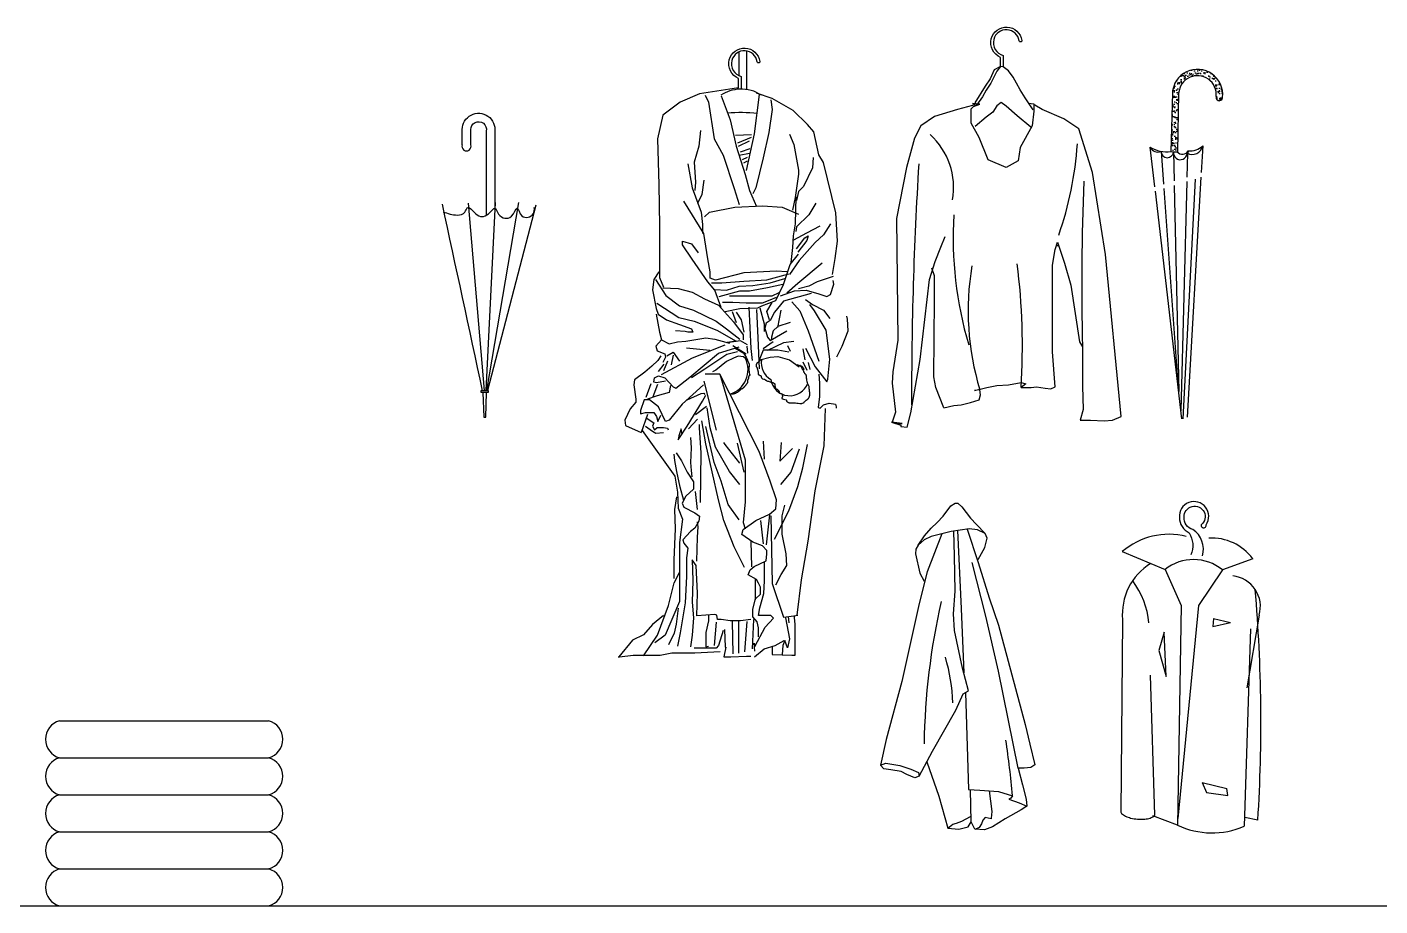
# Model space of a CAD drawing. Header units: inches. Extents: x 8.4 to 50.9, y 14.4 to 39.2.
# Drawn here: x 22.197 to 24.753, y 18.215 to 19.876 of the extents above; entities that cross this region are included whole.
import ezdxf

# ---------------------------------------------------------------- set-up
doc = ezdxf.new("R2010")
doc.units = ezdxf.units.IN
doc.header["$MEASUREMENT"] = 0
doc.layers.add('02', color=2, linetype='Continuous')
doc.layers.add('1', color=1, linetype='Continuous')

msp = doc.modelspace()

# ---------------------------------------------------------------- hatches: boundary and pattern name
at = {"layer": '1'}
h = msp.add_hatch(dxfattribs=at)
h.set_pattern_fill('AR-SAND,_O', color=256, scale=0.005)
h.set_pattern_definition([(37.5, (85.805147, 4.7106956), (-0.0003149668, 0.0096341188), [0, -0.0076, 0, -0.0085, 0, -0.008125]), (7.5, (85.805147, 4.710696), (0.0088488835, 0.0141107303), [0, -0.0041, 0, -0.00685, 0, -0.002625]), (327.5, (85.798997, 4.7106956), (0.0155707093, 2.82953e-05), [0, -0.0025, 0, -0.009, 0, -0.01175]), (317.5, (85.798997, 4.710696), (0.015030633, 0.0043883778), [0, -0.00125, 0, -0.0059, 0, -0.00675])])
h.paths.add_polyline_path([(24.4435, 19.7444, 1.257763), (24.4555, 19.7432, 1.019872), (24.3606, 19.751), (24.358, 19.6403, 0.016894), (24.3629, 19.6399, -0.004757), (24.3629, 19.6401, -0.005064), (24.3629, 19.6399, 0.024247), (24.37, 19.64), (24.3725, 19.7505, -1.016794)])

# ---------------------------------------------------------------- linework, layer by layer
at = {"layer": '02'}
for points in [[(23.0188, 19.6531), (23.0188, 19.6818, -1.066956), (23.0803, 19.6777), (23.0803, 19.5329)], [(23.0348, 19.6531), (23.0348, 19.6818, -1.098027), (23.0643, 19.679), (23.0643, 19.5201)]]:
    msp.add_lwpolyline(points, format="xyb", dxfattribs=at)
for points in [[(23.0643, 19.5621), (23.0643, 19.5201)], [(23.0803, 19.5621), (23.0803, 19.5329)], [(23.0303, 19.543), (23.0604, 19.1885)], [(23.0811, 19.5443), (23.0635, 19.1885)], [(23.1249, 19.5443), (23.0645, 19.1885)], [(23.1579, 19.5389), (23.0665, 19.1885)], [(23.058, 19.185), (23.0598, 19.1381), (23.0636, 19.1381), (23.0647, 19.185)]]:
    msp.add_lwpolyline(points, dxfattribs=at)
msp.add_lwpolyline([(23.0547, 19.1885), (23.0675, 19.1885), (23.0675, 19.185), (23.0547, 19.185)], close=True, dxfattribs=at)
msp.add_arc((23.0268, 19.65), 0.00859, 158.6759, 21.3241, dxfattribs=at)
for points in [[(22.9808, 19.5408), (23.0566, 19.1883)], [(22.9828, 19.5265), (23.0095, 19.5203), (23.0239, 19.526), (23.0284, 19.5339), (23.0501, 19.5186), (23.0738, 19.528), (23.0802, 19.5329), (23.0876, 19.5221), (23.1118, 19.5181), (23.1227, 19.5334), (23.1316, 19.5186), (23.1529, 19.5224), (23.155, 19.5347)]]:
    msp.add_spline(points, degree=3, dxfattribs=at)
at = {"layer": '1'}
for p, q in [((24.0825, 19.7418), (24.0731, 19.757)), ((24.0978, 19.719), (24.0825, 19.7418)), ((24.3275, 19.5734), (24.3188, 19.6484)), ((24.3392, 19.6407), (24.3438, 19.5784)), ((24.363, 19.6391), (24.3642, 19.5847)), ((24.3893, 19.6373), (24.3881, 19.592)), ((24.3906, 19.6416), (24.3898, 19.6363)), ((24.4181, 19.6509), (24.4152, 19.6004)), ((24.3879, 19.5836), (24.3768, 19.1502)), ((24.4037, 19.5884), (24.3802, 19.1355)), ((24.4147, 19.5918), (24.3885, 19.1381)), ((24.3788, 19.1351), (24.3285, 19.5653)), ((24.3444, 19.5702), (24.3712, 19.1999)), ((24.3643, 19.5763), (24.3727, 19.187)), ((24.1414, 19.4629), (24.1454, 19.4629)), ((23.5606, 19.2341), (23.5606, 19.2263)), ((23.5606, 19.2263), (23.5612, 19.2245)), ((23.5612, 19.2245), (23.5612, 19.2221)), ((23.575, 19.2389), (23.5744, 19.2371)), ((23.5744, 19.2371), (23.5744, 19.2341)), ((23.5744, 19.2341), (23.575, 19.2335)), ((23.5756, 19.2395), (23.575, 19.2389)), ((23.575, 19.2335), (23.575, 19.2329)), ((23.575, 19.2329), (23.5756, 19.2329)), ((23.5792, 19.2431), (23.5756, 19.2395)), ((23.5756, 19.2329), (23.5756, 19.2317)), ((23.5756, 19.2317), (23.5762, 19.2317)), ((23.5762, 19.2317), (23.5762, 19.2299)), ((23.5762, 19.2299), (23.5768, 19.2293)), ((23.5768, 19.2293), (23.5768, 19.2287)), ((23.5768, 19.2287), (23.5774, 19.2263)), ((23.5774, 19.2263), (23.5774, 19.2251)), ((23.5774, 19.2251), (23.578, 19.2245)), ((23.578, 19.2245), (23.578, 19.2192)), ((23.5816, 19.2455), (23.5792, 19.2431)), ((23.584, 19.2461), (23.5816, 19.2455)), ((23.5846, 19.2467), (23.584, 19.2461)), ((23.6522, 19.2377), (23.6528, 19.2377)), ((23.6528, 19.2377), (23.6528, 19.2371)), ((23.6528, 19.2371), (23.6534, 19.2365)), ((23.6534, 19.2365), (23.6551, 19.2359)), ((23.6551, 19.2359), (23.6575, 19.2359)), ((23.6581, 19.2359), (23.6569, 19.2359)), ((23.6575, 19.2359), (23.6599, 19.2353)), ((23.6581, 19.2347), (23.6581, 19.2359)), ((23.6587, 19.2347), (23.6581, 19.2347)), ((23.6587, 19.2341), (23.6587, 19.2347)), ((23.6593, 19.2341), (23.6587, 19.2341)), ((23.6593, 19.2335), (23.6593, 19.2341)), ((23.6599, 19.2335), (23.6593, 19.2335)), ((23.6599, 19.2353), (23.6599, 19.2347)), ((23.6599, 19.2347), (23.6605, 19.2347)), ((23.6599, 19.2329), (23.6599, 19.2335)), ((23.6605, 19.2329), (23.6599, 19.2329)), ((23.6605, 19.2347), (23.6605, 19.2341)), ((23.6605, 19.2341), (23.6611, 19.2341)), ((23.6605, 19.2323), (23.6605, 19.2329)), ((23.6611, 19.2299), (23.6605, 19.2323)), ((23.6611, 19.2341), (23.6611, 19.2335)), ((23.6611, 19.2335), (23.6617, 19.2335)), ((23.6617, 19.2293), (23.6611, 19.2299)), ((23.6617, 19.2335), (23.6617, 19.2329)), ((23.6617, 19.2329), (23.6623, 19.2323)), ((23.6617, 19.2287), (23.6617, 19.2293)), ((23.6623, 19.2281), (23.6617, 19.2287)), ((23.6623, 19.2323), (23.6623, 19.2317)), ((23.6623, 19.2317), (23.6629, 19.2317)), ((23.6629, 19.2275), (23.6623, 19.2281)), ((23.6629, 19.2317), (23.6629, 19.2305)), ((23.6629, 19.2305), (23.6635, 19.2305)), ((23.6635, 19.2257), (23.6629, 19.2275)), ((23.6635, 19.2305), (23.6635, 19.2299)), ((23.6635, 19.2299), (23.6641, 19.2299)), ((23.6641, 19.2251), (23.6635, 19.2257)), ((23.6641, 19.2299), (23.6641, 19.2293)), ((23.6641, 19.2293), (23.6647, 19.2293)), ((23.6641, 19.2233), (23.6641, 19.2251)), ((23.5541, 19.1982), (23.5529, 19.197)), ((23.5541, 19.1988), (23.5541, 19.1982)), ((23.5547, 19.1988), (23.5541, 19.1988)), ((23.5553, 19.2), (23.5547, 19.1994)), ((23.5547, 19.1994), (23.5547, 19.1988)), ((23.5565, 19.2012), (23.5553, 19.2)), ((23.5571, 19.2024), (23.5565, 19.2018)), ((23.5565, 19.2018), (23.5565, 19.2012)), ((23.5571, 19.203), (23.5571, 19.2024)), ((23.5576, 19.203), (23.5571, 19.203)), ((23.5582, 19.209), (23.5576, 19.2084)), ((23.5576, 19.2084), (23.5576, 19.203)), ((23.5582, 19.2102), (23.5582, 19.209)), ((23.5588, 19.2102), (23.5582, 19.2102)), ((23.5588, 19.2114), (23.5588, 19.2102)), ((23.5594, 19.2114), (23.5588, 19.2114)), ((23.5594, 19.2132), (23.5594, 19.2114)), ((23.56, 19.2132), (23.5594, 19.2132)), ((23.56, 19.215), (23.56, 19.2132)), ((23.5606, 19.215), (23.56, 19.215)), ((23.5606, 19.2162), (23.5606, 19.215)), ((23.5612, 19.2162), (23.5606, 19.2162)), ((23.5612, 19.2221), (23.5618, 19.2198)), ((23.5612, 19.2168), (23.5612, 19.2162)), ((23.5618, 19.2168), (23.5612, 19.2168)), ((23.5618, 19.2198), (23.5624, 19.2192)), ((23.5618, 19.2174), (23.5618, 19.2168)), ((23.5624, 19.2174), (23.5618, 19.2174)), ((23.5624, 19.2192), (23.5624, 19.2174)), ((23.578, 19.2192), (23.5786, 19.2192)), ((23.5786, 19.2192), (23.5792, 19.2186)), ((23.5792, 19.2186), (23.5798, 19.2186)), ((23.5798, 19.2186), (23.5804, 19.218)), ((23.5804, 19.218), (23.581, 19.218)), ((23.581, 19.218), (23.581, 19.2174)), ((23.581, 19.2174), (23.5816, 19.2174)), ((23.5816, 19.2174), (23.5822, 19.2168)), ((23.5822, 19.2168), (23.5828, 19.2168)), ((23.5828, 19.2168), (23.5828, 19.2156)), ((23.5828, 19.2156), (23.5834, 19.2156)), ((23.5834, 19.2156), (23.5834, 19.2138)), ((23.5834, 19.2138), (23.584, 19.2132)), ((23.584, 19.2132), (23.584, 19.2126)), ((23.584, 19.2126), (23.5846, 19.212)), ((23.5846, 19.212), (23.5852, 19.212)), ((23.5852, 19.212), (23.5864, 19.2108)), ((23.5864, 19.2108), (23.5888, 19.2102)), ((23.5888, 19.2102), (23.5899, 19.2102)), ((23.5899, 19.2102), (23.5905, 19.2096)), ((23.5905, 19.2096), (23.5911, 19.2096)), ((23.5911, 19.2096), (23.5911, 19.209)), ((23.5911, 19.209), (23.5917, 19.209)), ((23.5917, 19.209), (23.5917, 19.2084)), ((23.5917, 19.2084), (23.5929, 19.2084)), ((23.5929, 19.2084), (23.5935, 19.2078)), ((23.5935, 19.2078), (23.5935, 19.2072)), ((23.5935, 19.2072), (23.5959, 19.2066)), ((23.5959, 19.2066), (23.5983, 19.2066)), ((23.5983, 19.2066), (23.5989, 19.206)), ((23.5989, 19.206), (23.6007, 19.2054)), ((23.6007, 19.2054), (23.6013, 19.2054)), ((23.6013, 19.2054), (23.6019, 19.2048)), ((23.6019, 19.2048), (23.6025, 19.2048)), ((23.6025, 19.2048), (23.6025, 19.2042)), ((23.6025, 19.2042), (23.6031, 19.2042)), ((23.6031, 19.2042), (23.6037, 19.2036)), ((23.6037, 19.2036), (23.6055, 19.2036)), ((23.6055, 19.2036), (23.6061, 19.203)), ((23.6061, 19.203), (23.6067, 19.203)), ((23.6067, 19.203), (23.6073, 19.2024)), ((23.6073, 19.2024), (23.6079, 19.2024)), ((23.6079, 19.2024), (23.6085, 19.2018)), ((23.6085, 19.2018), (23.6091, 19.2018)), ((23.6091, 19.2018), (23.6091, 19.2012)), ((23.6091, 19.2012), (23.6097, 19.2012)), ((23.6097, 19.2012), (23.6097, 19.197)), ((23.6647, 19.2227), (23.6641, 19.2233)), ((23.6653, 19.2227), (23.6647, 19.2227)), ((23.6659, 19.2203), (23.6653, 19.2227)), ((23.6683, 19.2198), (23.6659, 19.2203)), ((23.6683, 19.2192), (23.6683, 19.2198)), ((23.6689, 19.2186), (23.6683, 19.2192)), ((23.6689, 19.2174), (23.6689, 19.2186)), ((23.6695, 19.2168), (23.6689, 19.2174)), ((23.6695, 19.2114), (23.6695, 19.2168)), ((23.6701, 19.2108), (23.6695, 19.2114)), ((23.6701, 19.2084), (23.6701, 19.2108)), ((23.6707, 19.206), (23.6701, 19.2084)), ((23.6707, 19.2042), (23.6707, 19.206)), ((23.6713, 19.2036), (23.6707, 19.2042)), ((23.6719, 19.2012), (23.6713, 19.2036)), ((23.6725, 19.1994), (23.6719, 19.2012)), ((23.6731, 19.1988), (23.6725, 19.1994)), ((23.6737, 19.197), (23.6731, 19.1988)), ((23.5307, 19.1821), (23.5248, 19.1821)), ((23.5313, 19.1827), (23.5307, 19.1821)), ((23.5337, 19.1827), (23.5313, 19.1827)), ((23.5337, 19.1833), (23.5337, 19.1827)), ((23.5349, 19.1833), (23.5337, 19.1833)), ((23.5355, 19.1839), (23.5349, 19.1833)), ((23.5361, 19.1839), (23.5355, 19.1839)), ((23.5367, 19.1845), (23.5361, 19.1839)), ((23.5379, 19.1845), (23.5367, 19.1845)), ((23.5379, 19.1851), (23.5379, 19.1845)), ((23.5391, 19.1851), (23.5379, 19.1851)), ((23.5403, 19.1863), (23.5391, 19.1851)), ((23.5409, 19.1863), (23.5403, 19.1863)), ((23.5415, 19.1875), (23.5409, 19.1869)), ((23.5409, 19.1869), (23.5409, 19.1863)), ((23.5421, 19.1875), (23.5415, 19.1875)), ((23.5421, 19.1881), (23.5421, 19.1875)), ((23.5427, 19.1881), (23.5421, 19.1881)), ((23.5433, 19.1887), (23.5427, 19.1881)), ((23.5433, 19.1893), (23.5433, 19.1887)), ((23.5439, 19.1893), (23.5433, 19.1893)), ((23.5439, 19.1899), (23.5439, 19.1893)), ((23.5445, 19.1899), (23.5439, 19.1899)), ((23.5445, 19.1905), (23.5445, 19.1899)), ((23.5451, 19.1905), (23.5445, 19.1905)), ((23.5451, 19.1911), (23.5451, 19.1905)), ((23.5457, 19.1911), (23.5451, 19.1911)), ((23.5463, 19.1917), (23.5457, 19.1911)), ((23.5481, 19.1917), (23.5463, 19.1917)), ((23.5487, 19.1923), (23.5481, 19.1917)), ((23.5493, 19.1929), (23.5487, 19.1923)), ((23.5499, 19.1935), (23.5493, 19.1929)), ((23.5505, 19.1935), (23.5499, 19.1935)), ((23.5505, 19.1946), (23.5505, 19.1935)), ((23.5511, 19.1946), (23.5505, 19.1946)), ((23.5517, 19.1952), (23.5511, 19.1946)), ((23.5523, 19.1964), (23.5517, 19.1958)), ((23.5517, 19.1958), (23.5517, 19.1952)), ((23.5529, 19.1964), (23.5523, 19.1964)), ((23.5529, 19.197), (23.5529, 19.1964)), ((23.6097, 19.197), (23.6103, 19.1964)), ((23.6103, 19.1964), (23.6103, 19.194)), ((23.6103, 19.194), (23.6109, 19.1935)), ((23.6109, 19.1935), (23.6115, 19.1917)), ((23.6115, 19.1917), (23.6139, 19.1911)), ((23.6139, 19.1911), (23.6145, 19.1905)), ((23.6145, 19.1905), (23.6151, 19.1899)), ((23.6151, 19.1899), (23.6157, 19.1893)), ((23.6157, 19.1893), (23.6163, 19.1893)), ((23.6163, 19.1893), (23.6163, 19.1881)), ((23.6163, 19.1881), (23.6169, 19.1875)), ((23.6169, 19.1875), (23.6169, 19.1869)), ((23.6169, 19.1869), (23.6175, 19.1869)), ((23.6175, 19.1869), (23.6175, 19.1845)), ((23.6175, 19.1845), (23.6181, 19.1839)), ((23.6181, 19.1839), (23.6199, 19.1833)), ((23.6199, 19.1833), (23.6222, 19.1827)), ((23.6222, 19.1827), (23.6228, 19.1821)), ((23.6228, 19.1821), (23.6228, 19.1809)), ((23.6228, 19.1809), (23.6234, 19.1809)), ((23.6234, 19.1755), (23.6228, 19.1749)), ((23.6228, 19.1749), (23.6228, 19.1737)), ((23.6228, 19.1737), (23.6234, 19.1737)), ((23.6234, 19.1809), (23.6234, 19.1797)), ((23.6234, 19.1797), (23.624, 19.1791)), ((23.624, 19.1767), (23.6234, 19.1761)), ((23.6234, 19.1761), (23.6234, 19.1755)), ((23.6234, 19.1737), (23.624, 19.1731)), ((23.624, 19.1791), (23.624, 19.1767)), ((23.624, 19.1731), (23.6258, 19.1725)), ((23.6258, 19.1725), (23.6282, 19.1719)), ((23.6713, 19.1725), (23.6719, 19.1725)), ((23.6713, 19.1719), (23.6713, 19.1725)), ((23.6719, 19.1731), (23.6725, 19.1731)), ((23.6719, 19.1725), (23.6719, 19.1731)), ((23.6725, 19.1731), (23.6731, 19.1737)), ((23.6731, 19.1743), (23.6737, 19.1743)), ((23.6731, 19.1737), (23.6731, 19.1743)), ((23.6743, 19.1964), (23.6737, 19.197)), ((23.6737, 19.1749), (23.6743, 19.1755)), ((23.6737, 19.1743), (23.6737, 19.1749)), ((23.6743, 19.1911), (23.6743, 19.1964)), ((23.6749, 19.1905), (23.6743, 19.1911)), ((23.6743, 19.1767), (23.6749, 19.1773)), ((23.6743, 19.1755), (23.6743, 19.1767)), ((23.6749, 19.1869), (23.6749, 19.1905)), ((23.6755, 19.1851), (23.6749, 19.1869)), ((23.6749, 19.1785), (23.6755, 19.1791)), ((23.6749, 19.1773), (23.6749, 19.1785)), ((23.6755, 19.1791), (23.6755, 19.1851)), ((23.6282, 19.1719), (23.6306, 19.1713)), ((23.6306, 19.1713), (23.6312, 19.1707)), ((23.6312, 19.1707), (23.6312, 19.1695)), ((23.6312, 19.1695), (23.6318, 19.1695)), ((23.6318, 19.1695), (23.6318, 19.1689)), ((23.6318, 19.1689), (23.6336, 19.1672)), ((23.6336, 19.1672), (23.6342, 19.1666)), ((23.6342, 19.1666), (23.6348, 19.166)), ((23.6348, 19.166), (23.636, 19.166)), ((23.636, 19.166), (23.6366, 19.1654)), ((23.6366, 19.1654), (23.6486, 19.1654)), ((23.6486, 19.1654), (23.651, 19.1648)), ((23.651, 19.1648), (23.6534, 19.1648)), ((23.6534, 19.1648), (23.6569, 19.1642)), ((23.6569, 19.1642), (23.6605, 19.1642)), ((23.6605, 19.1642), (23.6611, 19.1648)), ((23.6611, 19.1648), (23.6617, 19.1648)), ((23.6617, 19.1648), (23.6635, 19.1654)), ((23.6635, 19.1654), (23.6641, 19.166)), ((23.6641, 19.166), (23.6647, 19.166)), ((23.6647, 19.1666), (23.6653, 19.1672)), ((23.6647, 19.166), (23.6647, 19.1666)), ((23.6653, 19.1677), (23.6659, 19.1677)), ((23.6653, 19.1672), (23.6653, 19.1677)), ((23.6659, 19.1677), (23.6665, 19.1683)), ((23.6665, 19.1683), (23.6683, 19.1701)), ((23.6683, 19.1701), (23.6689, 19.1707)), ((23.6689, 19.1707), (23.6695, 19.1707)), ((23.6695, 19.1707), (23.6701, 19.1713)), ((23.6701, 19.1713), (23.6707, 19.1719)), ((23.6707, 19.1719), (23.6713, 19.1719)), ((24.266, 18.8844), (24.3467, 18.8505)), ((24.5124, 18.8708), (24.4553, 18.8499)), ((24.3467, 18.8505), (24.377, 18.7826)), ((24.4553, 18.8499), (24.4098, 18.7827)), ((24.377, 18.7826), (24.3702, 18.3674)), ((24.4098, 18.7827), (24.3711, 18.3799)), ((24.5245, 18.7639), (24.5016, 18.6272)), ((24.2663, 18.7557), (24.2635, 18.392)), ((24.4382, 18.7578), (24.4371, 18.7428)), ((24.4371, 18.7428), (24.4705, 18.7503)), ((24.4382, 18.7578), (24.4705, 18.7503)), ((24.5085, 18.7382), (24.4962, 18.3654)), ((24.3454, 18.7321), (24.3352, 18.6975)), ((24.3491, 18.6485), (24.3454, 18.7321)), ((24.3352, 18.6975), (24.3491, 18.6485)), ((24.3276, 18.3862), (24.319, 18.6508)), ((22.258, 18.5647), (22.653, 18.5647)), ((22.258, 18.4947), (22.653, 18.4947)), ((24.4166, 18.4477), (24.4638, 18.4365)), ((24.4166, 18.4477), (24.4253, 18.4288)), ((24.4653, 18.4233), (24.4638, 18.4365)), ((22.258, 18.4247), (22.653, 18.4247)), ((24.4253, 18.4288), (24.4653, 18.4233)), ((24.3702, 18.3674), (24.3237, 18.3851)), ((24.5221, 18.3768), (24.4975, 18.382)), ((22.258, 18.3547), (22.653, 18.3547)), ((22.258, 18.2847), (22.653, 18.2847)), ((8.7087, 18.2147), (29.0349, 18.2147))]:
    msp.add_line(p, q, dxfattribs=at)
for points in [[(24.0361, 19.8004), (24.0361, 19.8181, -0.375799), (24.0184, 19.8535, -0.819358), (24.076, 19.8503, -1.055238), (24.071, 19.8496, 0.819358), (24.0232, 19.8522, 0.413702), (24.0411, 19.8217), (24.0411, 19.8001)], [(23.5411, 19.7608), (23.5411, 19.7784, -0.375799), (23.5233, 19.8138, -0.819358), (23.5809, 19.8106, -1.055238), (23.576, 19.8099, 0.819358), (23.5282, 19.8125, 0.413702), (23.5461, 19.782), (23.5461, 19.7583)], [(24.4555, 19.7432, 1.019872), (24.3606, 19.751), (24.358, 19.6403)], [(24.4435, 19.7444, 1.016794), (24.3725, 19.7505), (24.37, 19.64)], [(24.4243, 18.9349, 1.419135), (24.3738, 18.9489, 0.278727), (24.3923, 18.9199, -0.251991), (24.3952, 18.878)], [(24.4177, 18.8763, 0.316847), (24.3994, 18.9262, -0.368921), (24.3828, 18.9497, -1.606385), (24.4153, 18.9349)], [(24.4153, 18.9349, -0.035433), (24.4152, 18.9326, 0.649852), (24.4241, 18.9315, 0.03412), (24.4243, 18.9349)], [(24.2635, 18.392, 0.121647), (24.2648, 18.3897, 0.095571), (24.2722, 18.3843, 0.052328), (24.2818, 18.3809, 0.039502), (24.295, 18.3788, 0.039502), (24.3085, 18.3789, 0.052328), (24.3184, 18.3808, 0.095571), (24.3266, 18.3851, 0.070324), (24.3276, 18.3862, 0.208605)]]:
    msp.add_lwpolyline(points, format="xyb", dxfattribs=at)
for points in [[(23.5416, 19.8286), (23.5416, 19.7837)], [(23.5559, 19.8305), (23.5559, 19.7573)], [(24.0359, 19.8013), (24.0236, 19.7948), (24.0163, 19.7779), (24.0068, 19.764), (23.9871, 19.7321)], [(24.0731, 19.757), (24.0658, 19.7694), (24.06, 19.7806), (24.0512, 19.7931), (24.0411, 19.8001), (24.0359, 19.8013), (24.029, 19.7924), (24.0176, 19.7698), (24.009, 19.756), (24.0017, 19.7437), (23.9908, 19.7278)], [(23.5411, 19.7608), (23.4674, 19.7496), (23.4307, 19.7339), (23.398, 19.7091), (23.3876, 19.6646), (23.3902, 19.5771), (23.3915, 19.5), (23.3915, 19.4647), (23.3915, 19.419), (23.3915, 19.402), (23.3993, 19.3837)], [(23.4778, 19.747), (23.4844, 19.7339), (23.4948, 19.6646), (23.5118, 19.6333), (23.5328, 19.5706), (23.5419, 19.5405)], [(23.5079, 19.7456), (23.5249, 19.6999), (23.5367, 19.6503), (23.5537, 19.5967), (23.5615, 19.5667), (23.5746, 19.5366)], [(23.5801, 19.748), (23.5707, 19.6738), (23.555, 19.6045)], [(23.6021, 19.7378), (23.6047, 19.7195), (23.5982, 19.6764), (23.5877, 19.6281), (23.5733, 19.5719), (23.5681, 19.5601)], [(23.7185, 19.4082), (23.7237, 19.4382), (23.7276, 19.4709), (23.725, 19.5244), (23.7015, 19.6198), (23.6923, 19.6342), (23.6832, 19.6773), (23.6714, 19.6917), (23.6439, 19.7178), (23.6047, 19.7404), (23.5746, 19.7509)], [(23.9969, 19.73), (23.9832, 19.727), (23.9546, 19.7196), (23.9112, 19.7062), (23.8854, 19.6886), (23.8732, 19.6655), (23.8583, 19.6099), (23.8393, 19.5137), (23.8418, 19.2837), (23.8323, 19.2241), (23.8309, 19.2024), (23.8376, 19.1479), (23.8309, 19.1289), (23.8376, 19.1262), (23.8499, 19.1262), (23.8298, 19.1289), (23.8474, 19.1235), (23.8474, 19.1208), (23.8597, 19.1194), (23.8664, 19.1465), (23.8841, 19.2471), (23.9017, 19.3985), (23.9126, 19.4323), (23.9234, 19.4595), (23.9316, 19.4798)], [(23.9289, 19.1563), (23.9478, 19.1604), (23.9614, 19.1617), (23.9791, 19.1658), (23.9953, 19.1712), (23.9981, 19.1807), (23.9967, 19.1902), (23.987, 19.1889), (24.0101, 19.1943), (24.0291, 19.1983), (24.0508, 19.1997), (24.0752, 19.2038), (24.0837, 19.2011), (24.0748, 19.1943), (24.0938, 19.1943), (24.1039, 19.1956), (24.1202, 19.1929), (24.1311, 19.1916), (24.1392, 19.1956), (24.1338, 19.2621), (24.1338, 19.389), (24.1338, 19.4256), (24.1392, 19.4554), (24.1433, 19.469), (24.1568, 19.4296), (24.169, 19.3876), (24.1853, 19.281), (24.1908, 19.2715), (24.1908, 19.197), (24.1921, 19.1531), (24.1867, 19.1328), (24.2057, 19.1328), (24.2315, 19.1314), (24.2477, 19.1328), (24.264, 19.1396), (24.2342, 19.4459), (24.2097, 19.6004), (24.184, 19.6831), (24.1555, 19.7021), (24.1148, 19.7197), (24.1006, 19.7279), (24.0987, 19.7286)], [(24.0888, 19.7318), (24.0987, 19.7307), (24.0987, 19.7167), (24.0955, 19.6887), (24.0728, 19.6478), (24.0695, 19.6225), (24.0467, 19.6099), (24.0128, 19.6248), (23.9953, 19.6669), (23.9804, 19.694), (23.9804, 19.7211), (23.9848, 19.7257), (23.9969, 19.73), (23.9828, 19.731), (23.9866, 19.73)], [(24.0934, 19.6863), (24.0676, 19.7077), (24.0465, 19.7263), (24.0372, 19.7332), (24.029, 19.7267), (24.0215, 19.7144), (24.009, 19.7052), (23.9879, 19.6877)], [(23.4687, 19.6803), (23.4661, 19.6503), (23.4569, 19.6202), (23.4595, 19.5823), (23.4582, 19.5667)], [(23.5354, 19.6712), (23.5655, 19.6725)], [(23.5393, 19.6568), (23.5655, 19.6673)], [(23.5406, 19.6503), (23.5615, 19.6607)], [(23.6374, 19.6734), (23.6452, 19.6538), (23.6544, 19.6054), (23.6544, 19.5976), (23.6479, 19.5532), (23.6426, 19.5297)], [(23.5419, 19.6333), (23.5615, 19.6372)], [(23.5445, 19.6398), (23.5628, 19.6463)], [(23.4451, 19.6172), (23.453, 19.5715), (23.47, 19.5257), (23.4726, 19.5022), (23.4726, 19.4852)], [(23.5485, 19.6254), (23.5576, 19.6294)], [(23.5511, 19.6189), (23.5576, 19.6228)], [(23.6819, 19.629), (23.6806, 19.6094), (23.6636, 19.5741), (23.6544, 19.5649), (23.6505, 19.548)], [(23.4752, 19.5862), (23.4713, 19.5588), (23.4634, 19.5418)], [(23.6322, 19.4127), (23.6125, 19.414), (23.5511, 19.4113), (23.4974, 19.397), (23.487, 19.4009), (23.487, 19.4127), (23.4831, 19.4375), (23.4752, 19.4852), (23.4373, 19.5466)], [(23.4765, 19.5166), (23.4857, 19.5257), (23.5341, 19.5349), (23.5864, 19.5375), (23.623, 19.5349), (23.6544, 19.5218)], [(23.6492, 19.5545), (23.6479, 19.5035), (23.6439, 19.4813), (23.6426, 19.4591), (23.64, 19.4304)], [(23.6871, 19.5427), (23.674, 19.5205), (23.6505, 19.4983), (23.6492, 19.4892)], [(23.7146, 19.5035), (23.7015, 19.4826), (23.6858, 19.4683), (23.6557, 19.4343), (23.6374, 19.4082)], [(23.6452, 19.4735), (23.6701, 19.4865), (23.6949, 19.4996)], [(23.6505, 19.4565), (23.6662, 19.4774), (23.6727, 19.4813), (23.6701, 19.4722), (23.6531, 19.45)], [(23.5079, 19.3454), (23.4961, 19.3781), (23.4831, 19.3938), (23.453, 19.4369), (23.4347, 19.4643), (23.4347, 19.4709), (23.4517, 19.4656), (23.4647, 19.4487)], [(23.5158, 19.3382), (23.5432, 19.3434), (23.5772, 19.3447), (23.5851, 19.3486), (23.6112, 19.3591), (23.6256, 19.3891), (23.6387, 19.427), (23.6544, 19.4466)], [(23.6989, 19.4291), (23.6531, 19.3912), (23.6322, 19.3729)], [(23.3902, 19.4127), (23.381, 19.3983), (23.3784, 19.3787), (23.385, 19.3434), (23.3889, 19.333), (23.4046, 19.3225), (23.4294, 19.3134), (23.4517, 19.3055), (23.4543, 19.299), (23.4451, 19.299), (23.4399, 19.3003), (23.4216, 19.3016)], [(23.4896, 19.3925), (23.5092, 19.3925), (23.5511, 19.3951), (23.5942, 19.3977), (23.6361, 19.4095)], [(23.7198, 19.4042), (23.6897, 19.3938), (23.674, 19.3859), (23.6544, 19.3807)], [(23.9289, 19.1563), (23.9139, 19.1943), (23.9098, 19.2146), (23.9112, 19.3605), (23.9112, 19.4052), (23.9058, 19.4201)], [(23.3837, 19.3983), (23.4033, 19.3682), (23.4294, 19.3486), (23.4556, 19.3408), (23.4988, 19.3199), (23.5184, 19.3055), (23.5432, 19.2859)], [(23.398, 19.3826), (23.4268, 19.3813), (23.453, 19.3748), (23.4765, 19.3617), (23.5027, 19.3499), (23.5315, 19.3186), (23.5498, 19.2938), (23.5498, 19.2846)], [(23.4961, 19.3794), (23.5184, 19.3781), (23.5419, 19.3859), (23.5681, 19.3873), (23.6008, 19.3925), (23.6282, 19.4003)], [(23.504, 19.3664), (23.5432, 19.3768), (23.5615, 19.3768), (23.5955, 19.3833), (23.6243, 19.3899)], [(23.6204, 19.3677), (23.6466, 19.3768), (23.6688, 19.3781), (23.6923, 19.3716), (23.708, 19.3664), (23.7146, 19.3703), (23.7211, 19.3899), (23.7198, 19.3964)], [(23.3863, 19.3539), (23.4281, 19.3264), (23.4569, 19.3199), (23.5001, 19.3029), (23.5367, 19.282), (23.5197, 19.2794)], [(23.5105, 19.3559), (23.5301, 19.3559), (23.555, 19.3546), (23.5864, 19.3546), (23.6008, 19.3598), (23.6125, 19.365)], [(23.5236, 19.3677), (23.5498, 19.3677), (23.5733, 19.3677), (23.6047, 19.3677), (23.6178, 19.3742)], [(23.6779, 19.3722), (23.6256, 19.3578), (23.6086, 19.3369), (23.6008, 19.3212), (23.5929, 19.316), (23.5903, 19.3068), (23.5955, 19.2898), (23.6008, 19.2833), (23.6322, 19.3016)], [(23.5995, 19.3225), (23.5942, 19.3382), (23.6047, 19.3552)], [(23.6413, 19.3565), (23.657, 19.3395), (23.6727, 19.3016), (23.6923, 19.2441)], [(23.6675, 19.3604), (23.6806, 19.3512), (23.7015, 19.3408), (23.7133, 19.3251)], [(23.385, 19.333), (23.3915, 19.299), (23.3954, 19.2846), (23.4098, 19.2768), (23.4255, 19.2807), (23.4412, 19.282), (23.4791, 19.2885), (23.4961, 19.2859), (23.5236, 19.2781)], [(23.5288, 19.3382), (23.5367, 19.3173)], [(23.5367, 19.3369), (23.5458, 19.3225), (23.5511, 19.299)], [(23.5602, 19.346), (23.5642, 19.2679), (23.5668, 19.2454)], [(23.5746, 19.3421), (23.5772, 19.2885), (23.5798, 19.2297)], [(23.5812, 19.3447), (23.589, 19.3147), (23.589, 19.3003)], [(23.6152, 19.3081), (23.6217, 19.3408)], [(23.6675, 19.2689), (23.6858, 19.2337), (23.708, 19.2049), (23.7093, 19.2101), (23.7133, 19.248), (23.7067, 19.3029), (23.6845, 19.3395), (23.6753, 19.3512)], [(23.7264, 19.2523), (23.7365, 19.2726), (23.7482, 19.3017), (23.7467, 19.3234), (23.7453, 19.3292)], [(23.6387, 19.3173), (23.6152, 19.3094), (23.606, 19.3016), (23.6034, 19.2898), (23.6034, 19.2846)], [(23.3951, 19.2845), (23.3847, 19.2727), (23.3873, 19.2636), (23.4016, 19.2583), (23.403, 19.2518), (23.3977, 19.2414)], [(23.3951, 19.2192), (23.454, 19.2505), (23.5154, 19.2753)], [(23.5576, 19.2749), (23.5445, 19.2827), (23.5184, 19.2788)], [(23.5877, 19.2684), (23.606, 19.2814)], [(23.6452, 19.2814), (23.6256, 19.2788), (23.5955, 19.2644)], [(23.3938, 19.2544), (23.3886, 19.2453), (23.3768, 19.2348), (23.3637, 19.2231), (23.3441, 19.2087), (23.3428, 19.1996), (23.3467, 19.1721), (23.3467, 19.1669), (23.3363, 19.1539), (23.3258, 19.133), (23.3271, 19.1225), (23.3572, 19.1094)], [(23.403, 19.2061), (23.386, 19.2035), (23.3807, 19.2048), (23.382, 19.2126), (23.3899, 19.2165), (23.4016, 19.2126), (23.4173, 19.1956), (23.4226, 19.193), (23.4487, 19.2139), (23.503, 19.259), (23.5418, 19.271)], [(23.4056, 19.2544), (23.4173, 19.261), (23.4291, 19.244)], [(23.4173, 19.2557), (23.4134, 19.2374)], [(23.4424, 19.2695), (23.4865, 19.265)], [(23.5388, 19.262), (23.5186, 19.2568), (23.4977, 19.2426), (23.4775, 19.2292), (23.4521, 19.2127)], [(23.5336, 19.2687), (23.55, 19.259), (23.5553, 19.2515), (23.5575, 19.2463), (23.55, 19.2523), (23.5403, 19.2538), (23.5313, 19.2501), (23.5179, 19.2433), (23.4977, 19.2269), (23.4917, 19.2239)], [(23.5301, 19.2736), (23.555, 19.2579)], [(23.5563, 19.2723), (23.5576, 19.2592)], [(23.6361, 19.2611), (23.6152, 19.265), (23.5877, 19.265), (23.5812, 19.2493), (23.5812, 19.2467), (23.6008, 19.252), (23.6152, 19.2533), (23.6374, 19.2467), (23.6557, 19.2337)], [(23.6335, 19.2736), (23.6387, 19.2631)], [(23.6622, 19.2676), (23.6662, 19.2467)], [(23.3899, 19.2244), (23.4003, 19.2387)], [(23.4069, 19.244), (23.399, 19.2257)], [(23.556, 19.2486), (23.5612, 19.2389), (23.5612, 19.2336)], [(23.6622, 19.2428), (23.6701, 19.2271)], [(23.6727, 19.2415), (23.6753, 19.2284)], [(23.4749, 19.1996), (23.4343, 19.163), (23.4095, 19.133), (23.403, 19.1303), (23.3964, 19.1434), (23.3899, 19.1578), (23.3729, 19.1708), (23.3624, 19.1708), (23.3559, 19.1512), (23.3559, 19.1447), (23.365, 19.1473), (23.3807, 19.1473), (23.386, 19.1395), (23.3886, 19.1303), (23.3938, 19.1421)], [(23.3663, 19.1761), (23.3755, 19.2022)], [(23.4121, 19.1983), (23.4095, 19.1852), (23.3873, 19.1787), (23.369, 19.1721)], [(23.3794, 19.1774), (23.3886, 19.2009)], [(23.4752, 19.2062), (23.4988, 19.1135)], [(23.5053, 19.2193), (23.4778, 19.2193)], [(23.5784, 18.723), (23.5784, 18.74), (23.5758, 18.7518), (23.568, 18.7609), (23.568, 18.7753), (23.5732, 18.7949), (23.5824, 18.804), (23.5824, 18.8171), (23.5784, 18.8249), (23.5745, 18.8315), (23.5588, 18.8406), (23.5627, 18.8497), (23.5706, 18.8563), (23.5928, 18.8667), (23.5941, 18.8798), (23.5941, 18.8863), (23.5863, 18.8955), (23.568, 18.902), (23.547, 18.9164), (23.5497, 18.9261), (23.5733, 18.9431), (23.5994, 18.9548), (23.6112, 18.9653), (23.6125, 18.9823), (23.6007, 19.0175), (23.5798, 19.0737), (23.5053, 19.2193)], [(23.5053, 19.2193), (23.5537, 19.058), (23.5537, 18.9784), (23.5497, 18.9392), (23.5537, 18.9274)], [(23.6925, 19.2194), (23.6938, 19.2024), (23.6938, 19.1776), (23.6912, 19.1567), (23.6951, 19.1553), (23.7016, 19.1619), (23.7121, 19.1645), (23.7239, 19.1632), (23.7252, 19.158), (23.7252, 19.1553)], [(23.4335, 19.1084), (23.4322, 19.1162), (23.4283, 19.1031), (23.427, 19.0953), (23.444, 19.1214), (23.4728, 19.1685), (23.4793, 19.1802)], [(23.4439, 19.1709), (23.4701, 19.1829), (23.4753, 19.1836), (23.4775, 19.1814)], [(23.4597, 19.1436), (23.4806, 19.1593)], [(23.5432, 19.011), (23.5236, 19.0358), (23.4974, 19.0815), (23.487, 19.1181), (23.4817, 19.156)], [(23.6517, 18.7641), (23.6596, 18.8308), (23.6727, 18.9039), (23.6857, 18.9993), (23.7027, 19.0842), (23.7053, 19.1547)], [(23.369, 19.1434), (23.3572, 19.1094)], [(23.3663, 19.1369), (23.3807, 19.1277), (23.3781, 19.1212), (23.382, 19.1147), (23.3873, 19.1186), (23.399, 19.1186), (23.4069, 19.1173), (23.4082, 19.1147)], [(23.4466, 19.1162), (23.4636, 19.1345)], [(23.4687, 18.977), (23.47, 19.0711), (23.4674, 19.1181), (23.4674, 19.1246)], [(23.5524, 18.8543), (23.5327, 18.8934), (23.5131, 18.9431), (23.5027, 18.9823), (23.4791, 19.0881), (23.4713, 19.1312)], [(23.3585, 19.1132), (23.4203, 19.0267), (23.4255, 18.9966), (23.4268, 18.9666), (23.4347, 18.9457), (23.4294, 18.9013), (23.4294, 18.7903), (23.402, 18.7263), (23.3824, 18.7121)], [(23.365, 19.1212), (23.3781, 19.1121), (23.3847, 19.1081), (23.399, 19.1094)], [(23.4503, 19.1), (23.4516, 19.0804), (23.4503, 19.0529), (23.4516, 19.0373), (23.4529, 19.0255)], [(23.5419, 18.9444), (23.521, 18.9731), (23.5079, 19.0175), (23.4948, 19.0528), (23.4791, 19.1207)], [(23.4229, 19.0712), (23.4333, 19.0556), (23.4438, 19.0347), (23.4556, 19.0164), (23.4556, 19.002), (23.4412, 18.9889), (23.4346, 18.9759), (23.4373, 18.968), (23.4582, 18.9576), (23.4673, 18.9511), (23.466, 18.9419), (23.4582, 18.9289), (23.4503, 18.9223), (23.4359, 18.9066), (23.4373, 18.9001), (23.4451, 18.891), (23.4425, 18.8727), (23.4425, 18.8374), (23.4399, 18.7878), (23.4307, 18.7309), (23.4255, 18.7056)], [(23.5432, 19.0515), (23.5157, 19.0868), (23.5131, 19.0907)], [(23.538, 19.0894), (23.551, 19.0345)], [(23.5877, 19.0933), (23.589, 19.0593)], [(23.6086, 18.9078), (23.636, 18.9614), (23.653, 19.0071), (23.6622, 19.0424), (23.6713, 19.0868)], [(23.6217, 19.0907), (23.619, 19.0554), (23.6426, 19.0789)], [(23.6557, 19.0776), (23.64, 19.0345), (23.6204, 19.011)], [(23.4373, 18.981), (23.4307, 19.0058), (23.4242, 19.0358), (23.4203, 19.0567), (23.419, 19.0685)], [(23.4634, 18.964), (23.4595, 18.9979)], [(23.419, 18.8334), (23.419, 18.8686), (23.4216, 18.9274), (23.4203, 18.964), (23.4242, 18.9875)], [(23.6112, 18.8216), (23.6217, 18.8412), (23.6321, 18.8582), (23.6308, 18.8804), (23.623, 18.917), (23.623, 18.9522), (23.6282, 18.9718)], [(23.8802, 18.8966), (23.8922, 18.9141), (23.9047, 18.9285), (23.9163, 18.9396), (23.9274, 18.9511), (23.9422, 18.971), (23.9505, 18.9761), (23.9551, 18.9756), (23.9625, 18.9687), (23.9792, 18.9474), (23.9903, 18.9354), (24.0069, 18.9183)], [(23.5824, 18.9431), (23.5877, 18.8987)], [(23.5994, 18.9535), (23.5929, 18.8974)], [(23.602, 18.9522), (23.6047, 18.8242), (23.6256, 18.7602), (23.6452, 18.7628), (23.653, 18.7641)], [(23.4621, 18.866), (23.4634, 18.9117), (23.4647, 18.9313), (23.4634, 18.9405)], [(23.9252, 18.9177), (23.8971, 18.8458), (23.8819, 18.7862), (23.8493, 18.6388), (23.8201, 18.5293), (23.8092, 18.4805), (23.8191, 18.4843), (23.8457, 18.48), (23.8666, 18.4729), (23.8812, 18.4666), (23.8819, 18.4598), (23.8743, 18.4566), (23.8591, 18.4631), (23.8483, 18.4686), (23.8287, 18.4718), (23.8157, 18.474), (23.8092, 18.4805)], [(23.9935, 18.8696), (24.0065, 18.8919), (24.0106, 18.9095), (24.0069, 18.9183), (23.9926, 18.9252), (23.9769, 18.9275), (23.9426, 18.922), (23.9047, 18.9127), (23.8917, 18.9067), (23.8802, 18.8966), (23.876, 18.8887), (23.8751, 18.8804), (23.8834, 18.8438), (23.8917, 18.8286)], [(23.8819, 18.4598), (23.9076, 18.5073), (23.9515, 18.5845), (23.9653, 18.6157), (23.9757, 18.6214), (23.9642, 18.6641), (23.9492, 18.7355), (23.9469, 18.7667), (23.9503, 18.8093), (23.9492, 18.8762), (23.9478, 18.9228)], [(23.9545, 18.9239), (23.9618, 18.777), (23.9665, 18.6553)], [(23.9728, 18.9269), (23.9935, 18.8637), (24.0143, 18.7971), (24.0319, 18.7454), (24.0826, 18.5575), (24.0912, 18.5206), (24.101, 18.4816), (24.0934, 18.4761), (24.0804, 18.4751), (24.0695, 18.4751)], [(23.5641, 18.9039), (23.5654, 18.8556)], [(23.5641, 18.7563), (23.5445, 18.7537), (23.5249, 18.7537), (23.5079, 18.7563), (23.5014, 18.7563), (23.5, 18.7641), (23.4961, 18.7654), (23.4621, 18.7628), (23.4634, 18.8059), (23.4608, 18.8582), (23.453, 18.8686), (23.4543, 18.8294), (23.453, 18.789), (23.4556, 18.7589), (23.453, 18.7263), (23.4504, 18.7043)], [(23.3614, 18.6873), (23.3876, 18.7263), (23.4085, 18.7824), (23.419, 18.8255), (23.4294, 18.8451)], [(23.5719, 18.6959), (23.5706, 18.7115), (23.5719, 18.7048), (23.5915, 18.7413), (23.6072, 18.7583), (23.602, 18.7635), (23.5784, 18.7635), (23.581, 18.7779), (23.5889, 18.8053), (23.5902, 18.8288), (23.5902, 18.8641)], [(24.0695, 18.4751), (24.0322, 18.6583), (24.008, 18.7621), (23.9826, 18.8635)], [(23.572, 18.8334), (23.572, 18.7929)], [(23.3993, 18.7635), (23.3784, 18.7466), (23.3614, 18.727), (23.3404, 18.7168), (23.3148, 18.6856)], [(23.4268, 18.7772), (23.4229, 18.7472), (23.419, 18.7302), (23.4085, 18.7082)], [(23.4844, 18.7641), (23.4844, 18.7537), (23.4791, 18.7315), (23.4791, 18.7041), (23.4844, 18.7056)], [(23.4987, 18.7511), (23.4948, 18.7069)], [(23.5288, 18.7524), (23.5301, 18.6912)], [(23.5406, 18.7524), (23.5406, 18.6926)], [(23.5563, 18.7524), (23.5524, 18.6952)], [(23.5694, 18.7563), (23.5667, 18.7004)], [(23.6047, 18.7056), (23.6047, 18.6899), (23.6413, 18.6886), (23.6478, 18.6886), (23.6478, 18.7056), (23.6478, 18.72), (23.6478, 18.725), (23.6478, 18.7472), (23.6465, 18.7589), (23.6465, 18.7628)], [(23.6295, 18.7589), (23.6373, 18.7197), (23.6334, 18.7027), (23.6282, 18.7161), (23.6243, 18.7069), (23.623, 18.6899)], [(23.6347, 18.7615), (23.636, 18.7498)], [(23.5118, 18.7354), (23.5027, 18.7069), (23.4987, 18.7017), (23.4674, 18.7017), (23.4569, 18.7017)], [(23.5144, 18.7374), (23.5157, 18.7035), (23.517, 18.7037), (23.513, 18.6854), (23.5261, 18.6854), (23.5562, 18.6867), (23.564, 18.6867)], [(23.5713, 18.6856), (23.589, 18.7004), (23.6099, 18.7069), (23.6269, 18.7161)], [(23.3136, 18.6856), (23.3158, 18.6856), (23.3419, 18.6885), (23.3928, 18.6885), (23.4146, 18.6928), (23.4582, 18.6928), (23.5061, 18.6957)], [(23.9696, 18.618), (23.9757, 18.4347), (23.9965, 18.4335), (24.0322, 18.4312), (24.0587, 18.4231), (24.0553, 18.4185), (24.0518, 18.4162), (24.0714, 18.4093), (24.0853, 18.4035), (24.0749, 18.3966), (24.0449, 18.3793), (24.0207, 18.3643), (24.0057, 18.3586), (23.9872, 18.3597), (23.9803, 18.3736), (23.979, 18.4345)], [(23.8966, 18.487), (23.9192, 18.422), (23.9365, 18.362), (23.9457, 18.369), (23.9526, 18.3713), (23.963, 18.3747), (23.9792, 18.3839)], [(24.0695, 18.4751), (24.0772, 18.4439), (24.0842, 18.4162), (24.0853, 18.4035)], [(24.0143, 18.4324), (24.0195, 18.3932), (24.0184, 18.3805), (24.018, 18.3792)], [(24.018, 18.3792), (24.0068, 18.3816), (24.0022, 18.377), (23.9999, 18.3701), (23.9953, 18.3632), (23.9875, 18.3593)], [(23.9365, 18.362), (23.9572, 18.3597), (23.9745, 18.3643), (23.9803, 18.3736)]]:
    msp.add_lwpolyline(points, dxfattribs=at)
for centre, radius, start, end in [((23.5461, 19.6878), 0.0705, 92.5845, 123.16), ((23.5457, 19.688), 0.0703, 56.8183, 92.2596), ((24.4494, 19.7425), 0.00616, 161.1774, 7.2299), ((23.544, 19.3959), 0.318, 84.1267, 94.3184), ((23.8121, 19.5724), 0.1351, 349.9888, 47.6647), ((23.5142, 19.7017), 0.6687, 340.87, 355.9709), ((24.35, 19.7005), 0.0608, 239.0476, 277.5493), ((24.3329, 19.6549), 0.0156, 204.7662, 294.081), ((24.3511, 19.6406), 0.0119, 179.6126, 357.7362), ((24.3657, 19.7127), 0.0728, 263.9473, 273.4016), ((24.3755, 19.6376), 0.0128, 168.505, 357.1922), ((24.3797, 19.6476), 0.0124, 218.0802, 331.1679), ((24.3976, 19.656), 0.0212, 243.9087, 345.9027), ((24.3933, 19.6794), 0.0378, 265.8971, 311.1129), ((31.0459, 19.1754), 7.1781, 176.4749, 180.11114), ((28.9028, 19.387), 4.7134, 177.6021, 181.4033), ((24.6497, 19.4761), 0.7033, 176.3834, 196.6043), ((22.8193, 19.2716), 1.2579, 356.4738, 7.1529), ((24.4903, 19.3392), 0.5156, 170.5064, 196.7922), ((23.511, 19.2279), 0.0478, 286.666, 26.6431), ((23.6207, 19.2416), 0.0371, 172.1283, 239.5437), ((23.6377, 19.2151), 0.0362, 188.7766, 339.4693), ((24.3542, 18.7819), 0.1352, 76.0149, 130.7082), ((24.4345, 18.813), 0.097, 36.5797, 92.9407), ((24.4006, 18.7828), 0.0865, 50.8355, 128.4854), ((24.3796, 18.7654), 0.1137, 121.8636, 184.8915), ((24.1619, 18.7357), 0.1551, 5.0772, 37.11), ((24.4688, 18.7805), 0.0581, 343.4186, 84.2771), ((25.1713, 18.5035), 1.2799, 167.0767, 179.2096), ((21.5911, 18.5608), 2.9368, 356.4075, 4.9245), ((23.6046, 18.5881), 0.3412, 1.7247, 16.4674), ((22.2674, 18.5297), 0.0362, 104.9912, 255.0088), ((22.6436, 18.5297), 0.0362, 284.9912, 75.0088), ((21.8824, 18.2137), 2.1864, 5.4963, 8.2649), ((22.2674, 18.4597), 0.0362, 104.9912, 255.0088), ((22.6436, 18.4597), 0.0362, 284.9912, 75.0088), ((22.2674, 18.3897), 0.0362, 104.9912, 255.0088), ((22.6436, 18.3897), 0.0362, 284.9912, 75.0088), ((22.2674, 18.3197), 0.0362, 104.9912, 255.0088), ((22.6436, 18.3197), 0.0362, 284.9912, 75.0088), ((24.4354, 18.5055), 0.1527, 244.719, 293.488), ((22.2674, 18.2497), 0.0362, 104.9912, 255.0088), ((22.6436, 18.2497), 0.0362, 284.9912, 75.0088)]:
    msp.add_arc(centre, radius, start, end, dxfattribs=at)

doc.saveas('drawing.dxf')
